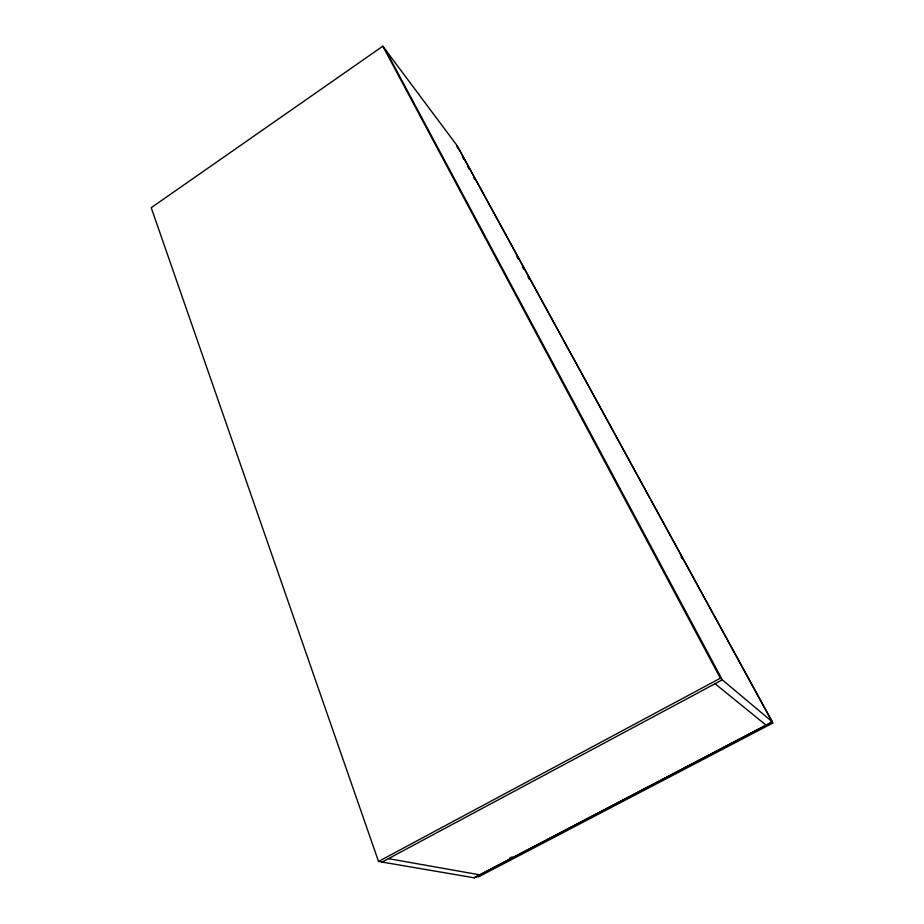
<?xml version="1.0" encoding="UTF-8"?>
<svg xmlns="http://www.w3.org/2000/svg" width="924" height="924" viewBox="0 0 924 924"><rect width="100%" height="100%" fill="white"/><g stroke="black" fill="none" stroke-linecap="round" stroke-linejoin="round"><path stroke-width="1.39" d="M457.334 145.923L382.813 46.2L151.213 207.715L378.528 861.457L474.22 877.8L772.406 721.887L457.264 145.83M378.528 861.457L720.374 678.216L772.406 721.887L474.127 877.788M382.074 862.057L722.314 679.845L385.481 49.769M509.528 858.292L512.081 856.952M726.599 638.6L772.787 723.065L478.459 876.888L476.218 876.495M388.45 858.639L479.856 874.855M715.061 683.725L766.1 725.178M770.962 721.54L772.787 723.065M681.346 556.987L682.801 558.523L650.808 500.023M681.115 557.126L683.298 559.424L726.068 637.629M456.883 146.789L459.609 150.427L649.653 497.909M462.404 156.895L463.79 159.425M467.925 167.001L469.311 169.531M473.446 177.108L474.832 179.626M516.932 256.664L518.306 259.194M522.453 266.77L523.827 269.288M527.974 276.865L529.348 279.394M382.813 46.2L720.374 678.216"/></g></svg>
